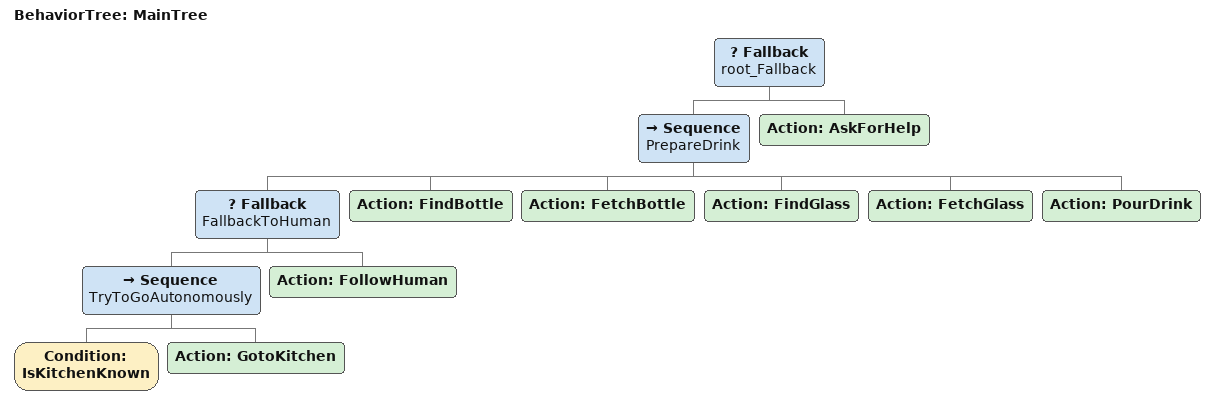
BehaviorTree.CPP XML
<root>

  <!-- This is the simplest form of BT, i.e. no-parameter, no-subtrees. -->

    <BehaviorTree ID="MainTree">
        <Fallback name="root_Fallback">
          <Sequence name="PrepareDrink">
            <Fallback name="FallbackToHuman">
              <Sequence name="TryToGoAutonomously">
                <Condition ID="IsKitchenKnown"/>
                <Action ID="GotoKitchen"/>
              </Sequence>
              <Action ID="FollowHuman"/>
            </Fallback>
            <Action ID="FindBottle"/>
            <Action ID="FetchBottle"/>
            <Action ID="FindGlass"/>
            <Action ID="FetchGlass"/>
            <Action ID="PourDrink"/>
          </Sequence>
          <Action ID="AskForHelp"/>
        </Fallback>
    </BehaviorTree>

</root>
